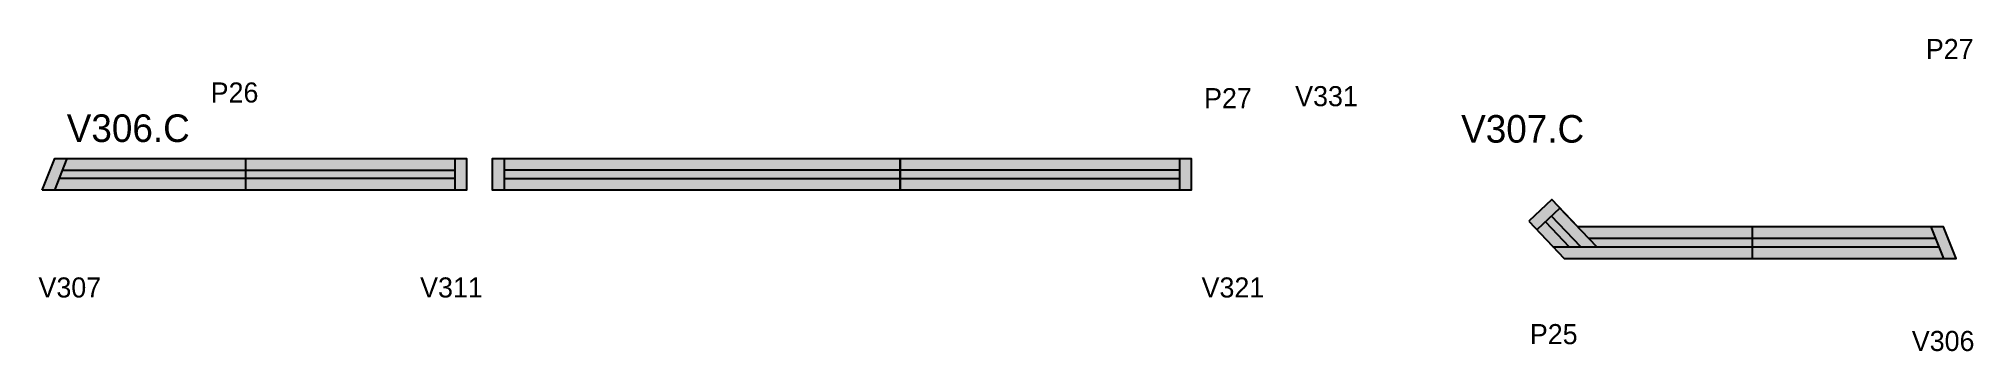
# Model space of a CAD drawing. Header units: metres. Extents: x 3435 to 4592, y 1051 to 1237.
import ezdxf

# ---------------------------------------------------------------- set-up
doc = ezdxf.new("R2010")
doc.units = ezdxf.units.M
for name, color, linetype in [('5', 7, 'Continuous'), ('NOMENCLATURA', 7, 'Continuous'), ('Painéis', 7, 'Continuous'), ('REAPROVEITAMENTO', 7, 'Continuous'), ('SARR_2.2x7', 7, 'Continuous')]:
    doc.layers.add(name, color=color, linetype=linetype)

msp = doc.modelspace()

# ---------------------------------------------------------------- hatches: boundary and pattern name
at = {"layer": 'REAPROVEITAMENTO'}
h = msp.add_hatch(color=7, dxfattribs=at)
h.dxf.hatch_style = 1
h.paths.add_polyline_path([(3690.9, 1146.9), (3690.9, 1165.9), (3690.9, 1165.9), (3444.5, 1165.9), (3444.5, 1165.9), (3436.9, 1146.9), (3436.9, 1146.9), (3690.9, 1146.9)])
h = msp.add_hatch(color=7, dxfattribs=at)
h.dxf.hatch_style = 1
h.paths.add_polyline_path([(4124.3, 1146.9), (4124.3, 1165.9), (4124.3, 1165.9), (3706.3, 1165.9), (3706.3, 1165.9), (3706.3, 1146.9), (3706.3, 1146.9), (4124.3, 1146.9)])
h = msp.add_hatch(color=7, dxfattribs=at)
h.dxf.hatch_style = 1
h.paths.add_polyline_path([(4340.2, 1141.3), (4326.4, 1128.3), (4326.4, 1128.3), (4347.5, 1106), (4347.5, 1106), (4582.1, 1106), (4582.1, 1106), (4574.5, 1125), (4574.5, 1125), (4355.6, 1125), (4355.6, 1125), (4340.2, 1141.3), (4340.2, 1141.3), (4340.2, 1141.3)])

# ---------------------------------------------------------------- linework, layer by layer
at = {"layer": 'Painéis', "color": 7, "lineweight": 25}
for p, q in [((3558.9, 1146.9), (3558.9, 1165.9)), ((4460.1, 1106), (4460.1, 1125))]:
    msp.add_line(p, q, dxfattribs=at)
for points in [[(3436.9, 1146.9), (3444.5, 1165.9), (3690.9, 1165.9), (3690.9, 1146.9), (3436.9, 1146.9)], [(4326.4, 1128.3), (4347.5, 1106), (4582.1, 1106), (4574.5, 1125), (4355.6, 1125), (4340.2, 1141.3), (4326.4, 1128.3)]]:
    msp.add_lwpolyline(points, dxfattribs=at)
for points in [[(3950.3, 1146.9), (3706.3, 1146.9), (3706.3, 1165.9), (3950.3, 1165.9)], [(3950.3, 1165.9), (4124.3, 1165.9), (4124.3, 1146.9), (3950.3, 1146.9)]]:
    msp.add_lwpolyline(points, close=True, dxfattribs=at)
at = {"layer": 'SARR_2.2x7', "color": 7, "lineweight": 25}
for p, q in [((3444.5, 1146.9), (3452, 1165.9)), ((3449.2, 1158.9), (3683.9, 1158.9)), ((3683.9, 1165.9), (3683.9, 1146.9)), ((3713.3, 1165.9), (3713.3, 1146.9)), ((3950.3, 1158.9), (3713.3, 1158.9)), ((4117.3, 1158.9), (3950.3, 1158.9)), ((4117.3, 1165.9), (4117.3, 1146.9)), ((3683.9, 1153.9), (3447.2, 1153.9)), ((3713.3, 1153.9), (3950.3, 1153.9)), ((3950.3, 1153.9), (4117.3, 1153.9)), ((4345, 1136.2), (4331.2, 1123.2)), ((4367, 1113), (4344.8, 1136.4)), ((4336.3, 1128), (4350.5, 1113)), ((4357.4, 1113), (4339.9, 1131.4)), ((4574.6, 1106), (4567, 1125)), ((4340.8, 1113), (4460.1, 1113)), ((4460.1, 1118), (4362.3, 1118)), ((4569.8, 1118), (4460.1, 1118)), ((4460.1, 1113), (4571.8, 1113))]:
    msp.add_line(p, q, dxfattribs=at)

# ---------------------------------------------------------------- texts
at = {"layer": '5', "color": 7, "lineweight": 25}
for s, p in [('P27', (4563.9, 1225.3)), ('P26', (3537.8, 1199.3)), ('P27', (4132.1, 1195.9)), ('V331', (4186.6, 1197.1)), ('V307', (3434.8, 1082.7)), ('V311', (3663.1, 1082.7)), ('V321', (4130.6, 1082.7)), ('P25', (4327, 1054.8)), ('V306', (4555.5, 1050.7))]:
    msp.add_text(s, height=12, dxfattribs=at).set_placement(p)
at = {"layer": 'NOMENCLATURA', "color": 7, "lineweight": 25}
for s, p in [('V306.C', (3451.7, 1175.7)), ('V307.C', (4285.9, 1175.3))]:
    msp.add_text(s, height=16.5, dxfattribs=at).set_placement(p)

doc.saveas('drawing.dxf')
